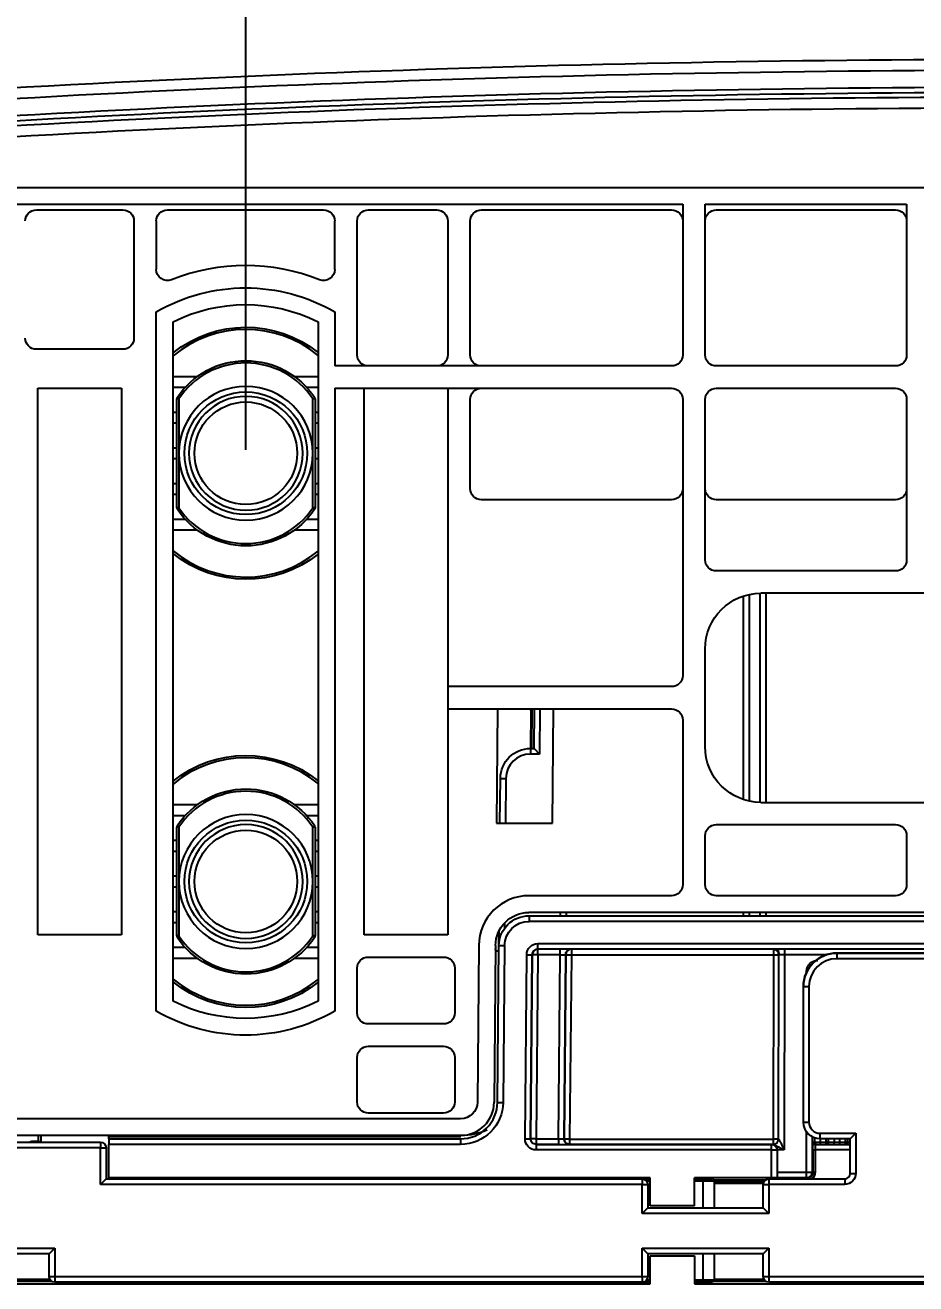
# Model space of a CAD drawing. Header units: millimetres. Extents: x 28 to 3046, y 8 to 3716.
# Drawn here: x 1674.2 to 1754.1, y 1266.3 to 1379.2 of the extents above; entities that cross this region are included whole.
import ezdxf

# ---------------------------------------------------------------- set-up
doc = ezdxf.new("R2010")
doc.units = ezdxf.units.MM
doc.layers.get('Defpoints').update_dxf_attribs({"linetype": 'CONTINUOUS'})
doc.layers.add('1LINE', color=7, linetype='CONTINUOUS')
doc.styles.add('Annotative', font='malgun.ttf')
doc.dimstyles.new('WOO', dxfattribs={"dimtxt": 20, "dimasz": 2, "dimexe": 1.25, "dimexo": 0.3, "dimgap": 1, "dimtad": 1, "dimdec": 1, "dimzin": 1, "dimdsep": 46, "dimtxsty": 'Annotative', "dimcen": 0, "dimclrd": 1, "dimclre": 1, "dimclrt": 2, "dimadec": 0, "dimazin": 0, "dimtfac": 1, "dimtdec": 1, "dimtofl": 0, "dimtmove": 0, "dimatfit": 3, "dimfxl": 0, "dimarcsym": 0})

# ---------------------------------------------------------------- blocks, each defined once
blk = doc.blocks.new('*D11')
at = {"layer": '1LINE', "color": 1, "lineweight": -2}
for p, q in [((1694.02, 1341.1), (1694.02, 1433.4)), ((1834.47, 1341.1), (1834.47, 1433.4)), ((1696.02, 1432.15), (1832.47, 1432.15))]:
    blk.add_line(p, q, dxfattribs=at)
at = {"layer": '1LINE', "color": 1}
for points in [[(1696.02, 1432.48), (1696.02, 1431.82), (1694.02, 1432.15)], [(1832.47, 1432.48), (1832.47, 1431.82), (1834.47, 1432.15)]]:
    blk.add_solid(points, dxfattribs=at)
at = {"layer": 'Defpoints', "color": 0}
for p in [(1834.47, 1432.15), (1694.02, 1340.8), (1834.47, 1340.8)]:
    blk.add_point(p, dxfattribs=at)
at = {"layer": '1LINE', "color": 2, "insert": (1764.24, 1443.54), "char_height": 20, "attachment_point": 5, "style": 'Annotative'}
blk.add_mtext('140', dxfattribs=at)
blk = doc.blocks.new('*D12')
at = {"layer": '1LINE', "color": 1, "lineweight": -2}
for p, q in [((1664.27, 1341.1), (1664.27, 1484.78)), ((1864.22, 1341.1), (1864.22, 1484.78)), ((1666.27, 1483.53), (1862.22, 1483.53))]:
    blk.add_line(p, q, dxfattribs=at)
at = {"layer": '1LINE', "color": 1}
for points in [[(1666.27, 1483.87), (1666.27, 1483.2), (1664.27, 1483.53)], [(1862.22, 1483.87), (1862.22, 1483.2), (1864.22, 1483.53)]]:
    blk.add_solid(points, dxfattribs=at)
at = {"layer": 'Defpoints', "color": 0}
for p in [(1864.22, 1483.53), (1664.27, 1340.8), (1864.22, 1340.8)]:
    blk.add_point(p, dxfattribs=at)
at = {"layer": '1LINE', "color": 2, "insert": (1764.24, 1494.87), "char_height": 20, "attachment_point": 5, "style": 'Annotative'}
blk.add_mtext('200', dxfattribs=at)

msp = doc.modelspace()

# ---------------------------------------------------------------- linework, layer by layer
at = {"layer": '1LINE', "linetype": 'Continuous'}
for p, q in [((1654.55, 1364.63), (1873.93, 1364.63)), ((1654.53, 1363.13), (1733.18, 1363.13)), ((1675.24, 1362.63), (1682.99, 1362.63)), ((1686.99, 1362.63), (1700.99, 1362.63)), ((1704.99, 1362.63), (1711.12, 1362.63)), ((1715.12, 1362.63), (1732.18, 1362.63)), ((1733.18, 1363.13), (1733.18, 1349.63)), ((1735.18, 1349.63), (1735.18, 1363.13)), ((1735.18, 1363.13), (1753.24, 1363.13)), ((1736.18, 1362.63), (1752.24, 1362.63)), ((1753.24, 1363.13), (1753.24, 1349.63)), ((1683.99, 1361.63), (1683.99, 1351.13)), ((1685.99, 1361.63), (1685.99, 1357.29)), ((1701.99, 1357.29), (1701.99, 1361.63)), ((1703.99, 1349.63), (1703.99, 1361.63)), ((1712.12, 1361.63), (1712.12, 1349.63)), ((1714.12, 1349.63), (1714.12, 1361.63)), ((1685.99, 1290.77), (1685.99, 1353.48)), ((1701.99, 1353.48), (1701.99, 1348.63)), ((1687.49, 1291.67), (1687.49, 1352.59)), ((1700.49, 1352.59), (1700.49, 1291.67)), ((1682.99, 1350.13), (1675.24, 1350.13)), ((1687.49, 1347.7), (1689.68, 1347.7)), ((1698.35, 1347.7), (1700.49, 1347.7)), ((1732.18, 1348.63), (1701.99, 1348.63)), ((1752.24, 1348.63), (1736.18, 1348.63)), ((1675.37, 1297.63), (1675.37, 1346.63)), ((1675.37, 1346.63), (1682.87, 1346.63)), ((1682.87, 1346.63), (1682.87, 1297.63)), ((1688.56, 1346.7), (1687.49, 1346.7)), ((1700.49, 1346.7), (1699.47, 1346.7)), ((1701.99, 1346.63), (1732.18, 1346.63)), ((1701.99, 1346.63), (1701.99, 1290.77)), ((1704.62, 1297.63), (1704.62, 1346.63)), ((1712.12, 1346.63), (1712.12, 1319.88)), ((1736.18, 1346.63), (1752.24, 1346.63)), ((1688.02, 1345.68), (1687.82, 1345.68)), ((1687.82, 1335.92), (1687.82, 1345.68)), ((1687.85, 1345.79), (1688.02, 1345.68)), ((1688.02, 1345.68), (1688.02, 1340.8)), ((1700.18, 1345.79), (1700.02, 1345.68)), ((1700.02, 1340.8), (1700.02, 1345.68)), ((1700.22, 1345.68), (1700.02, 1345.68)), ((1700.22, 1345.68), (1700.22, 1335.92)), ((1714.12, 1337.63), (1714.12, 1345.63)), ((1733.18, 1345.63), (1733.18, 1320.88)), ((1735.18, 1331.25), (1735.18, 1345.63)), ((1753.24, 1345.63), (1753.24, 1331.25)), ((1687.49, 1344.5), (1687.82, 1344.5)), ((1700.22, 1344.5), (1700.49, 1344.5)), ((1687.82, 1343.5), (1687.49, 1343.5)), ((1700.49, 1343.5), (1700.22, 1343.5)), ((1687.49, 1341.3), (1687.82, 1341.3)), ((1700.22, 1341.3), (1700.49, 1341.3)), ((1687.82, 1340.3), (1687.49, 1340.3)), ((1688.02, 1340.8), (1688.02, 1335.92)), ((1700.02, 1335.92), (1700.02, 1340.8)), ((1700.49, 1340.3), (1700.22, 1340.3)), ((1687.49, 1338.1), (1687.82, 1338.1)), ((1700.22, 1338.1), (1700.49, 1338.1)), ((1687.82, 1337.1), (1687.49, 1337.1)), ((1700.49, 1337.1), (1700.22, 1337.1)), ((1732.18, 1336.63), (1715.12, 1336.63)), ((1752.24, 1336.63), (1736.18, 1336.63)), ((1688.02, 1335.92), (1687.82, 1335.92)), ((1688.02, 1335.92), (1687.85, 1335.81)), ((1700.22, 1335.92), (1700.02, 1335.92)), ((1700.18, 1335.81), (1700.02, 1335.92)), ((1687.49, 1334.9), (1688.56, 1334.9)), ((1699.47, 1334.9), (1700.49, 1334.9)), ((1689.68, 1333.9), (1687.49, 1333.9)), ((1700.49, 1333.9), (1698.35, 1333.9)), ((1752.24, 1330.25), (1736.18, 1330.25)), ((1738.62, 1309.75), (1738.62, 1328)), ((1739.12, 1328.14), (1739.12, 1309.61)), ((1740.12, 1309.5), (1740.12, 1328.25)), ((1788.36, 1328.25), (1740.18, 1328.25)), ((1740.62, 1328.25), (1740.62, 1309.5)), ((1735.18, 1314.5), (1735.18, 1323.25)), ((1712.12, 1319.88), (1712.12, 1317.88)), ((1732.18, 1319.88), (1712.12, 1319.88)), ((1712.12, 1317.88), (1732.18, 1317.88)), ((1712.12, 1317.88), (1712.12, 1297.63)), ((1716.58, 1317.88), (1716.49, 1307.63)), ((1719.55, 1314.33), (1719.58, 1317.68)), ((1719.65, 1314.33), (1719.68, 1317.88)), ((1719.85, 1314.33), (1719.88, 1317.88)), ((1720.38, 1317.88), (1720.35, 1313.83)), ((1721.49, 1307.63), (1721.58, 1317.88)), ((1733.18, 1316.88), (1733.18, 1302.13)), ((1719.53, 1314.33), (1719.53, 1313.83)), ((1719.53, 1314.33), (1719.85, 1314.33)), ((1720.35, 1313.83), (1719.53, 1313.83)), ((1719.85, 1314.33), (1720.35, 1313.83)), ((1716.79, 1307.63), (1716.83, 1311.65)), ((1716.83, 1311.65), (1717.33, 1311.65)), ((1717.33, 1311.65), (1717.29, 1307.63)), ((1687.49, 1309.3), (1689.68, 1309.3)), ((1698.35, 1309.3), (1700.49, 1309.3)), ((1740.18, 1309.5), (1788.36, 1309.5)), ((1688.56, 1308.3), (1687.49, 1308.3)), ((1700.49, 1308.3), (1699.47, 1308.3)), ((1687.82, 1297.52), (1687.82, 1307.28)), ((1688.02, 1307.28), (1687.82, 1307.28)), ((1687.85, 1307.39), (1688.02, 1307.28)), ((1688.02, 1307.28), (1688.02, 1302.4)), ((1700.18, 1307.39), (1700.02, 1307.28)), ((1700.02, 1302.4), (1700.02, 1307.28)), ((1700.22, 1307.28), (1700.02, 1307.28)), ((1700.22, 1307.28), (1700.22, 1297.52)), ((1716.49, 1307.63), (1721.49, 1307.63)), ((1736.18, 1307.5), (1752.24, 1307.5)), ((1687.49, 1306.1), (1687.82, 1306.1)), ((1700.22, 1306.1), (1700.49, 1306.1)), ((1735.18, 1302.13), (1735.18, 1306.5)), ((1753.24, 1306.5), (1753.24, 1302.13)), ((1687.82, 1305.1), (1687.49, 1305.1)), ((1700.49, 1305.1), (1700.22, 1305.1)), ((1687.49, 1302.9), (1687.82, 1302.9)), ((1700.22, 1302.9), (1700.49, 1302.9)), ((1687.82, 1301.9), (1687.49, 1301.9)), ((1688.02, 1302.4), (1688.02, 1297.52)), ((1700.02, 1297.52), (1700.02, 1302.4)), ((1700.49, 1301.9), (1700.22, 1301.9)), ((1732.18, 1301.13), (1719.39, 1301.13)), ((1752.24, 1301.13), (1736.18, 1301.13)), ((1687.49, 1299.7), (1687.82, 1299.7)), ((1700.22, 1299.7), (1700.49, 1299.7)), ((1809.09, 1299.63), (1719.39, 1299.63)), ((1719.4, 1299.33), (1809.09, 1299.33)), ((1719.4, 1299.33), (1719.4, 1298.83)), ((1722.22, 1299.33), (1722.22, 1299.63)), ((1722.72, 1299.63), (1722.72, 1299.33)), ((1738.62, 1299.33), (1738.62, 1299.63)), ((1739.12, 1299.63), (1739.12, 1299.33)), ((1740.12, 1299.33), (1740.12, 1299.63)), ((1740.62, 1299.63), (1740.62, 1299.33)), ((1687.82, 1298.7), (1687.49, 1298.7)), ((1700.49, 1298.7), (1700.22, 1298.7)), ((1716.7, 1296.65), (1716.71, 1297.96)), ((1717.21, 1298.69), (1717.21, 1298.21)), ((1809.09, 1298.83), (1719.4, 1298.83)), ((1682.87, 1297.63), (1675.37, 1297.63)), ((1688.02, 1297.52), (1687.82, 1297.52)), ((1688.02, 1297.52), (1687.85, 1297.41)), ((1700.18, 1297.41), (1700.02, 1297.52)), ((1700.22, 1297.52), (1700.02, 1297.52)), ((1712.12, 1297.63), (1704.62, 1297.63)), ((1720.19, 1296.33), (1720.19, 1296.83)), ((1720.19, 1296.83), (1808.3, 1296.83)), ((1687.49, 1296.5), (1688.56, 1296.5)), ((1699.47, 1296.5), (1700.49, 1296.5)), ((1714.89, 1296.67), (1714.77, 1282.61)), ((1716.39, 1296.65), (1716.27, 1282.6)), ((1716.57, 1282.6), (1716.7, 1296.65)), ((1716.59, 1296.15), (1716.69, 1296.15)), ((1717.2, 1296.65), (1717.07, 1282.59)), ((1719.04, 1279.34), (1719.19, 1295.84)), ((1719.69, 1295.83), (1719.54, 1279.33)), ((1719.54, 1279.33), (1719.69, 1295.83)), ((1720.19, 1295.83), (1719.69, 1295.83)), ((1720.19, 1295.83), (1720.04, 1279.33)), ((1720.19, 1295.83), (1720.19, 1296.33)), ((1808.3, 1296.33), (1720.19, 1296.33)), ((1722.19, 1295.83), (1720.19, 1295.83)), ((1722.04, 1279.33), (1722.19, 1295.83)), ((1722.19, 1295.83), (1722.19, 1296.33)), ((1722.69, 1295.83), (1722.54, 1279.33)), ((1722.54, 1279.33), (1722.69, 1295.83)), ((1722.98, 1296.3), (1722.98, 1296.31)), ((1723.19, 1295.81), (1723.04, 1279.31)), ((1723.19, 1296.33), (1723.19, 1295.81)), ((1741.34, 1295.81), (1723.19, 1295.81)), ((1741.32, 1279.31), (1741.34, 1295.81)), ((1741.34, 1295.81), (1741.34, 1296.33)), ((1741.77, 1279.33), (1741.78, 1295.83)), ((1742.28, 1295.83), (1742.27, 1278.33)), ((1742.28, 1296.33), (1742.28, 1295.83)), ((1746.06, 1295.83), (1742.28, 1295.83)), ((1746.99, 1295.98), (1746.99, 1295.98)), ((1746.99, 1295.98), (1746.99, 1295.48)), ((1746.99, 1295.98), (1775.49, 1295.98)), ((1775.49, 1295.98), (1746.99, 1295.98)), ((1689.68, 1295.5), (1687.49, 1295.5)), ((1700.49, 1295.5), (1698.35, 1295.5)), ((1703.99, 1290.63), (1703.99, 1294.63)), ((1704.99, 1295.63), (1711.74, 1295.63)), ((1712.74, 1294.63), (1712.74, 1290.63)), ((1775.49, 1295.48), (1746.99, 1295.48)), ((1744.28, 1294.33), (1744.31, 1294.33)), ((1744.28, 1294.26), (1744.28, 1294.33)), ((1743.99, 1292.98), (1743.99, 1292.98)), ((1743.99, 1280.83), (1743.99, 1292.98)), ((1744.49, 1292.98), (1744.49, 1280.83)), ((1711.74, 1289.63), (1704.99, 1289.63)), ((1703.99, 1282.63), (1703.99, 1286.63)), ((1704.99, 1287.63), (1711.74, 1287.63)), ((1712.74, 1286.63), (1712.74, 1282.63)), ((1713.27, 1281.13), (1655.21, 1281.13)), ((1711.74, 1281.63), (1704.99, 1281.63)), ((1744.27, 1276.33), (1744.27, 1279.95)), ((1713.27, 1279.63), (1655.21, 1279.63)), ((1667.69, 1279.03), (1680.99, 1279.03)), ((1674.83, 1279.03), (1674.83, 1279.13)), ((1674.83, 1279.13), (1675.43, 1279.13)), ((1675.43, 1279.13), (1675.43, 1279.63)), ((1675.43, 1279.03), (1675.43, 1279.13)), ((1675.63, 1279.63), (1675.63, 1279.03)), ((1680.99, 1279.03), (1680.99, 1278.53)), ((1681.74, 1279.33), (1681.74, 1279.53)), ((1681.74, 1279.53), (1713.3, 1279.53)), ((1681.74, 1279.33), (1713.27, 1279.33)), ((1681.74, 1279.33), (1681.74, 1278.83)), ((1681.74, 1275.83), (1681.74, 1278.83)), ((1713.27, 1278.83), (1681.74, 1278.83)), ((1713.27, 1279.33), (1713.27, 1278.83)), ((1719.54, 1279.33), (1719.54, 1279.33)), ((1720.04, 1279.33), (1719.54, 1279.33)), ((1720.04, 1279.33), (1720.04, 1278.83)), ((1720.04, 1279.33), (1722.04, 1279.33)), ((1720.04, 1278.83), (1720.04, 1278.33)), ((1720.04, 1278.83), (1741.14, 1278.83)), ((1720.04, 1278.83), (1720.04, 1278.83)), ((1722.04, 1278.83), (1720.04, 1278.83)), ((1722.04, 1279.33), (1722.04, 1278.83)), ((1722.04, 1278.83), (1723.04, 1278.83)), ((1722.54, 1279.33), (1722.54, 1279.33)), ((1723.04, 1279.31), (1723.04, 1278.83)), ((1723.04, 1279.31), (1741.32, 1279.31)), ((1723.04, 1278.83), (1723.04, 1278.83)), ((1741.28, 1278.83), (1723.04, 1278.83)), ((1741.14, 1278.33), (1741.14, 1278.83)), ((1741.14, 1278.83), (1741.14, 1278.83)), ((1741.14, 1278.83), (1741.27, 1278.83)), ((1741.27, 1278.83), (1741.27, 1278.83)), ((1741.27, 1278.83), (1741.27, 1278.83)), ((1741.32, 1278.83), (1741.32, 1279.31)), ((1741.77, 1279.33), (1741.77, 1279.33)), ((1744.77, 1279.51), (1744.77, 1276.33)), ((1744.86, 1279.03), (1745, 1279.03)), ((1745, 1279.03), (1745, 1279.41)), ((1745.06, 1278.83), (1748.19, 1278.83)), ((1745.49, 1279.33), (1745.49, 1279.83)), ((1745.49, 1279.83), (1748.69, 1279.83)), ((1748.19, 1279.33), (1745.49, 1279.33)), ((1745.5, 1279.33), (1745.5, 1279.03)), ((1745.5, 1279.03), (1746.04, 1279.03)), ((1745.5, 1279.03), (1745.5, 1278.83)), ((1746.04, 1279.03), (1746.04, 1279.33)), ((1746.24, 1279.03), (1746.04, 1279.03)), ((1746.04, 1278.83), (1746.04, 1279.03)), ((1746.24, 1279.03), (1746.24, 1279.33)), ((1746.74, 1279.33), (1746.74, 1279.03)), ((1746.74, 1278.83), (1746.74, 1279.03)), ((1746.74, 1279.03), (1747.24, 1279.03)), ((1747.24, 1279.03), (1747.24, 1279.33)), ((1747.24, 1278.83), (1747.24, 1279.03)), ((1747.74, 1279.33), (1747.74, 1279.03)), ((1747.94, 1279.03), (1747.74, 1279.03)), ((1747.94, 1279.33), (1747.94, 1279.03)), ((1747.94, 1279.03), (1748.19, 1279.03)), ((1747.94, 1279.03), (1747.94, 1278.83)), ((1748.69, 1279.83), (1748.19, 1279.33)), ((1748.19, 1276.23), (1748.19, 1279.33)), ((1748.69, 1279.83), (1748.69, 1276.23)), ((1680.99, 1278.53), (1667.69, 1278.53)), ((1680.99, 1275.23), (1680.99, 1278.53)), ((1681.49, 1278.53), (1681.49, 1275.73)), ((1741.14, 1278.33), (1720.04, 1278.33)), ((1741.14, 1275.83), (1741.14, 1278.33)), ((1741.64, 1278.33), (1741.64, 1275.83)), ((1741.64, 1278.33), (1741.64, 1278.33)), ((1742.27, 1278.33), (1741.64, 1278.33)), ((1744.85, 1276.33), (1744.85, 1278.33)), ((1744.85, 1278.33), (1745.05, 1278.33)), ((1748.19, 1278.33), (1745.05, 1278.33)), ((1745.05, 1278.33), (1745.05, 1276.33)), ((1681.49, 1275.73), (1680.99, 1275.23)), ((1681.49, 1275.73), (1729.54, 1275.73)), ((1681.74, 1275.83), (1681.74, 1275.73)), ((1730.24, 1275.83), (1681.74, 1275.83)), ((1729.54, 1275.73), (1730.24, 1275.73)), ((1729.54, 1275.73), (1729.54, 1275.23)), ((1730.24, 1275.53), (1729.94, 1275.53)), ((1730.24, 1273.33), (1730.24, 1275.83)), ((1734.24, 1273.33), (1734.24, 1275.83)), ((1741.14, 1275.83), (1734.24, 1275.83)), ((1734.24, 1275.73), (1735.01, 1275.73)), ((1735.01, 1275.53), (1734.24, 1275.53)), ((1735.01, 1275.73), (1735.79, 1275.73)), ((1735.01, 1273.13), (1735.01, 1275.53)), ((1735.99, 1275.53), (1735.01, 1275.53)), ((1740.59, 1275.63), (1735.97, 1275.63)), ((1735.99, 1275.53), (1740.49, 1275.53)), ((1735.99, 1275.53), (1735.99, 1273.13)), ((1740.89, 1275.73), (1740.89, 1275.23)), ((1740.89, 1275.73), (1747.69, 1275.73)), ((1741.64, 1275.83), (1741.14, 1275.83)), ((1741.64, 1276.33), (1744.27, 1276.33)), ((1744.27, 1275.83), (1741.64, 1275.83)), ((1744.27, 1275.83), (1744.27, 1276.33)), ((1744.35, 1275.83), (1744.27, 1275.83)), ((1744.35, 1275.83), (1744.35, 1275.73)), ((1744.77, 1276.33), (1744.85, 1276.33)), ((1744.85, 1276.33), (1745.05, 1276.33)), ((1747.69, 1275.73), (1747.69, 1275.23)), ((1729.54, 1275.23), (1680.99, 1275.23)), ((1729.54, 1272.63), (1729.54, 1275.23)), ((1730.04, 1275.23), (1730.04, 1273.13)), ((1740.4, 1275.33), (1735.99, 1275.33)), ((1740.39, 1273.13), (1740.39, 1275.23)), ((1740.89, 1275.23), (1740.89, 1272.63)), ((1747.69, 1275.23), (1740.89, 1275.23)), ((1730.04, 1273.13), (1729.54, 1272.63)), ((1730.04, 1273.13), (1740.39, 1273.13)), ((1734.24, 1273.33), (1730.24, 1273.33)), ((1740.39, 1273.13), (1740.89, 1272.63)), ((1740.89, 1272.63), (1729.54, 1272.63)), ((1665.54, 1269.53), (1676.89, 1269.53)), ((1676.39, 1269.03), (1666.04, 1269.03)), ((1676.89, 1269.53), (1676.39, 1269.03)), ((1676.39, 1266.98), (1676.39, 1269.03)), ((1676.89, 1269.53), (1676.89, 1266.98)), ((1729.54, 1266.98), (1729.54, 1269.53)), ((1729.54, 1269.53), (1740.89, 1269.53)), ((1729.54, 1269.53), (1730.04, 1269.03)), ((1740.39, 1269.03), (1730.04, 1269.03)), ((1730.04, 1269.03), (1730.04, 1266.98)), ((1730.24, 1268.83), (1734.24, 1268.83)), ((1730.24, 1266.33), (1730.24, 1268.83)), ((1734.24, 1268.83), (1734.24, 1266.33)), ((1735.01, 1266.68), (1735.01, 1269.03)), ((1735.99, 1269.03), (1735.99, 1266.68)), ((1740.89, 1269.53), (1740.39, 1269.03)), ((1740.39, 1266.98), (1740.39, 1269.03)), ((1740.89, 1269.53), (1740.89, 1266.98)), ((1670.24, 1266.33), (1730.24, 1266.33)), ((1676.67, 1266.53), (1671.93, 1266.53)), ((1671.99, 1266.73), (1676.46, 1266.73)), ((1676.89, 1266.98), (1676.89, 1266.48)), ((1676.89, 1266.98), (1729.54, 1266.98)), ((1729.54, 1266.48), (1676.89, 1266.48)), ((1729.54, 1266.98), (1729.54, 1266.48)), ((1730.24, 1266.48), (1729.54, 1266.48)), ((1729.94, 1266.68), (1730.24, 1266.68)), ((1734.24, 1266.68), (1735.01, 1266.68)), ((1735.01, 1266.48), (1734.24, 1266.48)), ((1734.24, 1266.33), (1794.24, 1266.33)), ((1735.01, 1266.68), (1735.99, 1266.68)), ((1735.79, 1266.48), (1735.01, 1266.48)), ((1740.67, 1266.53), (1735.93, 1266.53)), ((1735.99, 1266.73), (1740.46, 1266.73)), ((1740.89, 1266.98), (1740.89, 1266.48)), ((1740.89, 1266.98), (1793.54, 1266.98)), ((1793.54, 1266.48), (1740.89, 1266.48))]:
    msp.add_line(p, q, dxfattribs=at)
at = {"layer": '1LINE', "linetype": 'Continuous', "extrusion": (0, 0, -1)}
for centre, radius in [((-1694.02, 1340.8), 6), ((-1694.02, 1340.8), 5.1), ((-1694.02, 1302.4), 6), ((-1694.02, 1302.4), 5.1)]:
    msp.add_circle(centre, radius, dxfattribs=at)
at = {"layer": '1LINE', "linetype": 'Continuous'}
for centre, radius in [((1694.02, 1340.8), 5.5), ((1694.02, 1340.8), 4.6), ((1694.02, 1302.4), 5.5), ((1694.02, 1302.4), 4.6)]:
    msp.add_circle(centre, radius, dxfattribs=at)
at = {"layer": '1LINE', "linetype": 'Continuous', "extrusion": (6.12303e-17, -3.74928e-33, -1)}
for centre, radius, start, end in [((-1675.24, 1361.63), 1, 0, 90), ((-1682.99, 1361.63), 1, 90, 180), ((-1686.99, 1361.63), 1, 0, 90), ((-1700.99, 1361.63), 1, 90, 180), ((-1704.99, 1361.63), 1, 0, 90), ((-1711.12, 1361.63), 1, 90, 180), ((-1715.12, 1361.63), 1, 0, 90), ((-1732.18, 1361.63), 1, 90, 180), ((-1736.18, 1361.63), 1, 0, 90), ((-1752.24, 1361.63), 1, 90, 180), ((-1686.99, 1357.29), 1, 248.3817, 0), ((-1700.99, 1357.29), 1, 180, 291.6183), ((-1693.99, 1339.63), 14.5, 63.3669, 116.6331), ((-1675.24, 1351.13), 1, 270, 0), ((-1682.99, 1351.13), 1, 180, 270), ((-1704.99, 1349.63), 1, 270, 0), ((-1711.12, 1349.63), 1, 180, 270), ((-1715.12, 1349.63), 1, 270, 0), ((-1732.18, 1349.63), 1, 180, 270), ((-1736.18, 1349.63), 1, 270, 0), ((-1752.24, 1349.63), 1, 180, 270), ((-1715.12, 1345.63), 1, 0, 90), ((-1732.18, 1345.63), 1, 90, 180), ((-1736.18, 1345.63), 1, 0, 90), ((-1752.24, 1345.63), 1, 90, 180), ((-1715.12, 1337.63), 1, 270, 0), ((-1732.18, 1337.63), 1, 180, 270), ((-1736.18, 1337.63), 1, 270, 0), ((-1752.24, 1337.63), 1, 180, 270), ((-1736.18, 1331.25), 1, 270, 0), ((-1752.24, 1331.25), 1, 180, 270), ((-1740.18, 1323.25), 5, 0, 90), ((-1732.18, 1320.88), 1, 180, 270), ((-1732.18, 1316.88), 1, 90, 180), ((-1740.18, 1314.5), 5, 270, 0), ((-1736.18, 1306.5), 1, 0, 90), ((-1752.24, 1306.5), 1, 90, 180), ((-1732.18, 1302.13), 1, 180, 270), ((-1736.18, 1302.13), 1, 270, 0), ((-1752.24, 1302.13), 1, 180, 270), ((-1704.99, 1294.63), 1, 0, 90), ((-1711.74, 1294.63), 1, 90, 180), ((-1693.99, 1304.63), 14.5, 243.3669, 296.6331), ((-1704.99, 1290.63), 1, 270, 0), ((-1711.74, 1290.63), 1, 180, 270), ((-1704.99, 1286.63), 1, 0, 90), ((-1711.74, 1286.63), 1, 90, 180), ((-1704.99, 1282.63), 1, 270, 0), ((-1711.74, 1282.63), 1, 180, 270), ((-1675.43, 1278.93), 0.2, 90, 149.9987), ((-1680.99, 1278.53), 0.5, 90, 180), ((-1676.89, 1266.98), 0.5, 270, 0), ((-1735.79, 1266.68), 0.2, 180, 270), ((-1740.89, 1266.98), 0.5, 270, 0)]:
    msp.add_arc(centre, radius, start, end, dxfattribs=at)
at = {"layer": '1LINE', "linetype": 'Continuous'}
for centre, radius, start, end in [((1693.99, 1339.63), 18, 68.3817, 111.6183), ((1694.02, 1341.7), 10.2, 50.5948, 129.7694), ((1694.02, 1341.7), 7.2, 33.5573, 146.4427), ((1688.02, 1345.68), 0.2, 146.4427, 180), ((1700.02, 1345.68), 0.2, 0, 33.5573), ((1688.02, 1335.92), 0.2, 180, 213.5573), ((1694.02, 1339.9), 7.2, 213.5573, 326.4427), ((1694.02, 1339.9), 10.2, 230.2305, 309.4051), ((1719.53, 1311.63), 2.2, 90, 179.5), ((1694.02, 1303.3), 10.2, 50.5948, 129.7694), ((1694.02, 1303.3), 7.2, 33.5573, 146.4427), ((1688.02, 1307.28), 0.2, 146.4427, 180), ((1700.02, 1307.28), 0.2, 0, 33.5573), ((1719.39, 1296.63), 4.5, 90, 179.5001), ((1688.02, 1297.52), 0.2, 180, 213.5573), ((1694.02, 1301.5), 7.2, 213.5573, 326.4427), ((1694.02, 1301.5), 10.2, 230.2305, 309.4051), ((1713.27, 1282.63), 3, 270, 359.5), ((1735.79, 1275.53), 0.2, 0, 90), ((1747.69, 1276.23), 0.5, 270, 0)]:
    msp.add_arc(centre, radius, start, end, dxfattribs=at)
at = {"layer": '1LINE', "linetype": 'Continuous', "extrusion": (0, 0, -1)}
for centre, radius, start, end in [((-1693.99, 1339.63), 16, 60, 120), ((-1694.02, 1341.7), 10.4, 51.1421, 128.5053), ((-1694.02, 1341.7), 7.4, 33.5573, 146.4427), ((-1694.02, 1339.9), 7.4, 213.5573, 326.4427), ((-1700.02, 1335.92), 0.2, 180, 213.5573), ((-1694.02, 1339.9), 10.4, 231.4947, 308.8579), ((-1719.38, 1317.68), 0.2, 90, 180.5), ((-1694.02, 1303.3), 10.4, 51.1421, 128.5053), ((-1719.53, 1311.63), 2.7, 0.5, 90), ((-1694.02, 1303.3), 7.4, 33.5573, 146.4427), ((-1719.39, 1296.63), 3, 0.5, 90), ((-1719.4, 1296.63), 2.2, 0.5, 90), ((-1694.02, 1301.5), 7.4, 213.5573, 326.4427), ((-1700.02, 1297.52), 0.2, 180, 213.5573), ((-1716.59, 1296.35), 0.2, 270, 0.5), ((-1694.02, 1301.5), 10.4, 231.4947, 308.8579), ((-1693.99, 1304.63), 16, 240, 300), ((-1713.27, 1282.63), 1.5, 180.4999, 270), ((-1713.27, 1282.63), 3.8, 180.5, 270), ((-1713.3, 1285.63), 6, 247.0377, 270), ((-1674.83, 1278.93), 0.2, 30.0013, 90), ((-1746.04, 1279.03), 0.2, 180, 270), ((-1747.94, 1279.03), 0.2, 270, 0.0006), ((-1729.54, 1275.23), 0.5, 90, 180), ((-1740.89, 1275.23), 0.5, 0, 90), ((-1729.54, 1266.98), 0.5, 180, 270)]:
    msp.add_arc(centre, radius, start, end, dxfattribs=at)
at = {"layer": '1LINE', "linetype": 'Continuous', "extrusion": (3.83778e-22, 6.26757e-06, -1)}
for centre, radius, start, end in [((-1720.19, 1295.83, 0.01), 1, 0.5, 90), ((-1720.19, 1295.83, 0.01), 0.5, 0.5, 90), ((-1746.99, 1292.98, 0.01), 3, 0, 90), ((-1745.49, 1280.83, 0.01), 1.5, 270, 359.9937), ((-1720.04, 1279.33, 0.01), 1, 270, 0.4904), ((-1720.04, 1279.33, 0.01), 0.5, 270, 0.4815), ((-1720.04, 1279.33, 0.01), 0.5, 270, 0.4826), ((-1747.69, 1276.23, 0.01), 1, 180.0095, 270)]:
    msp.add_arc(centre, radius, start, end, dxfattribs=at)
at = {"layer": '1LINE', "linetype": 'Continuous', "extrusion": (-3.83778e-22, -6.26758e-06, 1)}
for centre, radius, start, end in [((1720.19, 1295.83, -0.01), 0.5, 90, 179.5), ((1723.19, 1295.83, -0.01), 0.5, 90, 179.5), ((1746.99, 1292.98, -0.01), 3, 90, 180), ((1746.99, 1292.98, -0.01), 2.5, 90, 180), ((1745.49, 1280.83, -0.01), 1, 180.0095, 270), ((1723.04, 1279.33, -0.01), 0.5, 179.5162, 270), ((1741.14, 1278.33, -0.01), 0.5, 0, 90), ((1741.27, 1279.33, -0.01), 0.5, 270, 359.9658)]:
    msp.add_arc(centre, radius, start, end, dxfattribs=at)
at = {"layer": '1LINE', "linetype": 'Continuous'}
for centre, major_axis, ratio, start_param, end_param in [((1717.2, 1296.65), (-0.5, 0.004), 0.000006, 0, 1.570796), ((1719.19, 1295.84), (0.5, -0.004), 0.000006, 4.712389, 6.283185), ((1723.19, 1295.83), (-0.5, 0.004), 0.026176, 0, 1.571025), ((1741.28, 1295.83), (0, 0.5), 0.999848, 4.711766, 6.282816), ((1741.34, 1295.83), (0, 0.5), 0.999848, 5.267515, 6.282816), ((1741.34, 1295.83), (0.5, 0), 0.026177, 4.712409, 5.80665), ((1744.49, 1292.98), (-0.5, 0), 0.000006, 0, 1.570796), ((1717.07, 1282.59), (-0.5, 0.004), 0.000006, 0, 1.570796), ((1744.49, 1280.83), (-0.5, 0), 0.000006, 0, 1.570796), ((1719.04, 1279.34), (0.5, -0.004), 0.000006, 4.712389, 6.283185), ((1723.04, 1279.33), (-0.5, 0.004), 0.026176, 0, 1.571025), ((1741.32, 1279.33), (0.5, 0), 0.026177, 4.712409, 5.834234), ((1745.06, 1279.03), (0, -0.2), 0.999848, 4.712082, 6.283185), ((1745.2, 1279.03), (0, -0.2), 0.999848, 4.712082, 6.283185), ((1746.74, 1279.03), (-0.5, 0), 0.000006, 0, 1.570796), ((1747.24, 1279.03), (-0.5, 0), 0.000006, 1.570796, 3.141593), ((1680.99, 1278.53), (0.5, 0), 0.000006, 4.712389, 6.283185), ((1741.14, 1278.33), (0.5, 0), 0.000006, 4.712389, 6.283185), ((1735.01, 1275.53), (0, -0.2), 0.017452, 1.570796, 3.141593), ((1744.27, 1276.33), (0, 0.5), 0.999848, 3.141593, 4.712082), ((1744.27, 1276.33), (0.5, 0), 0.000006, 4.712389, 6.265865), ((1748.69, 1276.23), (-0.5, 0), 0.000006, 6.283182, 7.853982), ((1729.54, 1275.23), (0.5, 0), 0.000006, 4.712389, 6.283185), ((1740.89, 1275.23), (-0.5, 0), 0.000006, 0, 1.570796), ((1676.89, 1266.98), (0.5, 0), 0.000006, 3.141593, 4.712389), ((1729.54, 1266.98), (-0.5, 0), 0.000006, 1.570796, 3.141593), ((1735.01, 1266.68), (0, 0.2), 0.017452, 3.141593, 4.712389), ((1740.89, 1266.98), (0.5, 0), 0.000006, 3.141593, 4.712389)]:
    msp.add_ellipse(centre, major_axis=major_axis, ratio=ratio, start_param=start_param, end_param=end_param, dxfattribs=at)
at = {"layer": '1LINE', "linetype": 'Continuous', "extrusion": (0, 0, -1)}
for centre, major_axis, ratio, start_param, end_param in [((1745.28, 1294.33), (1, 0), 0.999848, 3.14154, 4.71203), ((1741.14, 1278.33), (0.354, -0.354), 0.999994, 3.926994, 5.49779), ((1744.86, 1278.33), (0, 0.7), 0.017449, 4.712384, 6.28318)]:
    msp.add_ellipse(centre, major_axis=major_axis, ratio=ratio, start_param=start_param, end_param=end_param, dxfattribs=at)
at = {"layer": '1LINE', "linetype": 'Continuous', "extrusion": (6.12303e-17, -3.74928e-33, -1)}
msp.add_ellipse((1744.35, 1276.33), major_axis=(-0.7, 0), ratio=0.999848, start_param=3.1419, end_param=4.171283, dxfattribs=at)
at = {"layer": '1LINE', "linetype": 'Continuous'}
for points in [[(1636.64, 1371.11), (1678.94, 1374.45), (1721.37, 1376.13), (1763.81, 1376.13)], [(1763.81, 1375.13), (1721.73, 1375.13), (1679.66, 1373.48), (1637.71, 1370.19)], [(1637.73, 1368.69), (1679.67, 1371.98), (1721.74, 1373.63), (1763.81, 1373.64)], [(1763.81, 1373.14), (1721.58, 1373.13), (1679.36, 1371.47), (1637.27, 1368.16)], [(1639.26, 1367.9), (1680.85, 1371.13), (1722.59, 1372.75), (1764.24, 1372.76)], [(1764.24, 1371.76), (1722.73, 1371.75), (1681.23, 1370.14), (1639.84, 1366.94)], [(1722.19, 1295.83), (1722.46, 1295.83), (1722.69, 1295.83), (1722.69, 1295.83)], [(1742.28, 1295.83), (1742.01, 1295.83), (1741.77, 1295.83), (1741.78, 1295.83)], [(1722.04, 1279.33), (1722.31, 1279.33), (1722.54, 1279.33), (1722.54, 1279.33)], [(1745, 1279.03), (1745.01, 1279.03), (1745.24, 1279.03), (1745.5, 1279.03)], [(1745.06, 1278.83), (1745.05, 1278.83), (1745.05, 1278.59), (1745.05, 1278.33)], [(1744.85, 1276.33), (1744.85, 1276.05), (1744.62, 1275.83), (1744.35, 1275.83)]]:
    msp.add_open_spline(points, degree=3, dxfattribs=at)
for points, knots in [([(1716.7, 1296.65), (1716.7, 1297.35), (1717, 1298.05), (1717.99, 1299.04), (1718.69, 1299.33), (1719.4, 1299.33)], [0, 0, 0, 0, 0.5, 0.5, 1, 1, 1, 1]), ([(1722.69, 1295.83), (1722.69, 1295.89), (1722.7, 1295.99), (1722.77, 1296.12), (1722.85, 1296.21), (1722.91, 1296.26), (1722.95, 1296.28), (1722.97, 1296.29), (1722.98, 1296.3), (1722.98, 1296.3)], [0, 0, 0, 0, 0.23714, 0.45353, 0.637246, 0.786767, 0.851531, 0.911983, 1, 1, 1, 1]), ([(1741.72, 1296.25), (1741.72, 1296.24), (1741.71, 1296.2), (1741.75, 1296.11), (1741.79, 1295.98), (1741.79, 1295.88), (1741.79, 1295.83)], [0, 0, 0, 0, 0.222477, 0.473039, 0.733224, 1, 1, 1, 1]), ([(1713.27, 1279.33), (1714.13, 1279.33), (1714.99, 1279.68), (1716.21, 1280.89), (1716.57, 1281.74), (1716.57, 1282.6)], [0, 0, 0, 0, 0.5, 0.5, 1, 1, 1, 1]), ([(1722.91, 1278.85), (1722.87, 1278.86), (1722.77, 1278.89), (1722.64, 1279.01), (1722.56, 1279.16), (1722.54, 1279.27), (1722.53, 1279.33)], [0, 0, 0, 0, 0.20244, 0.479497, 0.750108, 1, 1, 1, 1]), ([(1742.27, 1278.33), (1742.13, 1278.4), (1741.89, 1278.52), (1741.57, 1278.68), (1741.34, 1278.79), (1741.29, 1278.82), (1741.27, 1278.83)], [0, 0, 0, 0, 0.374984, 0.617331, 0.844493, 1, 1, 1, 1]), ([(1741.77, 1279.33), (1741.78, 1279.31), (1741.81, 1279.26), (1741.92, 1279.03), (1742.08, 1278.72), (1742.2, 1278.47), (1742.27, 1278.33)], [0, 0, 0, 0, 0.155497, 0.382663, 0.624936, 1, 1, 1, 1])]:
    msp.add_open_spline(points, degree=3, knots=knots, dxfattribs=at)

# ---------------------------------------------------------------- dimensions: what is measured, and where the dimension line sits
at = {"layer": '1LINE'}
for base, p1, p2, picture, middle in [((1864.22, 1483.53), (1664.27, 1340.8), (1864.22, 1340.8), '*D12', (1764.24, 1483.53)), ((1834.47, 1432.15), (1694.02, 1340.8), (1834.47, 1340.8), '*D11', (1764.24, 1432.15))]:
    dim = msp.add_linear_dim(base=base, p1=p1, p2=p2, dimstyle='WOO', override={"dimdec": 0}, dxfattribs=at)
    dim.commit()
    dim.dimension.update_dxf_attribs({"geometry": picture, "text_midpoint": middle, "dimtype": 160})

doc.saveas('drawing.dxf')
